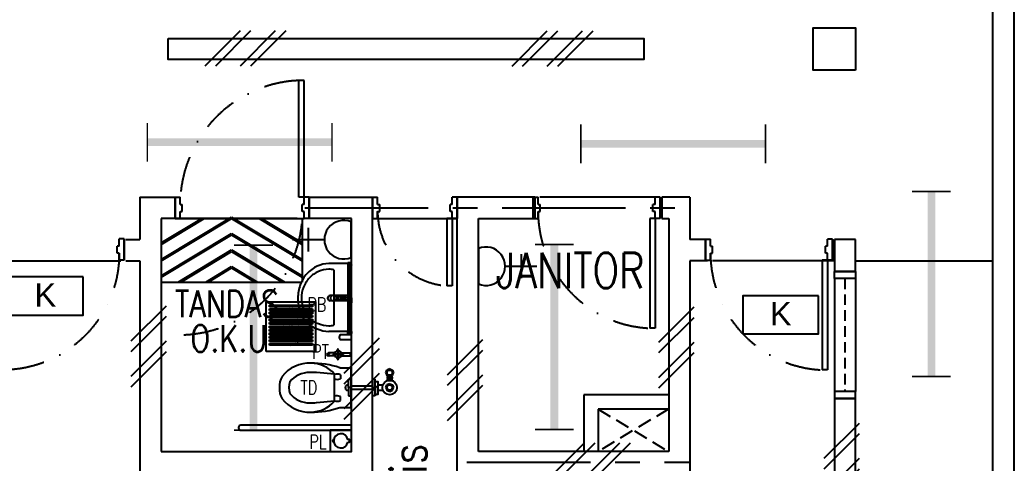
# Model space of a CAD drawing. Header units: inches. Extents: x -106706990 to 300603, y -86718466 to 1728185.
# Drawn here: x 43063 to 50114, y 21622 to 24761 of the extents above; entities that cross this region are included whole.
import ezdxf
from ezdxf.enums import TextEntityAlignment as Align

# ---------------------------------------------------------------- set-up
doc = ezdxf.new("R2010")
doc.units = ezdxf.units.IN
doc.header["$MEASUREMENT"] = 0
for name, pattern in [('CENTER', [2, 1.25, -0.25, 0.25, -0.25]), ('CENTERX2', [4, 2.5, -0.5, 0.5, -0.5]), ('DASHDOT', [1, 0.5, -0.25, 0, -0.25]), ('DASHED2', [0.375, 0.25, -0.125]), ('HIDDEN', [0.375, 0.25, -0.125])]:
    doc.linetypes.add(name, pattern=pattern)
for name, color, linetype in [('A-ARR', 4, 'Continuous'), ('A-COLUMN', 3, 'Continuous'), ('A-DOOR', 9, 'Continuous'), ('A-DROP', 8, 'Continuous'), ('A-HATCH', 8, 'Continuous'), ('A-PLAST', 4, 'Continuous'), ('A-ROOMSYM', 3, 'Continuous'), ('A-SANI', 4, 'Continuous'), ('A-STAIR', 2, 'Continuous'), ('A-STAIRH', 8, 'HIDDEN'), ('A-SYM', 8, 'Continuous'), ('A-WALL', 1, 'Continuous'), ('A-WIN', 9, 'Continuous'), ('A-WLH', 7, 'Continuous'), ('Edges', 7, 'Continuous'), ('ELECT', 6, 'Continuous'), ('Grid', 8, 'CENTER'), ('K LIGHT', 3, 'Continuous'), ('LAMP', 5, 'Continuous')]:
    doc.layers.add(name, color=color, linetype=linetype)
doc.styles.add('arial', font='arial.ttf')
doc.styles.add('ROMANS', font='romans.shx', dxfattribs={"width": 0.75, "height": 200})
doc.styles.add('style1', font='romans.shx', dxfattribs={"height": 750})

# ---------------------------------------------------------------- blocks, each defined once
blk = doc.blocks.new('A$C05DF19D8')
at = {"color": 8}
for p, q in [((26.3, 117.7), (26.3, 163.7)), ((46.3, 117.7), (46.3, 163.7)), ((26.3, 71.9), (26.3, 6)), ((46.3, 71.9), (46.3, 6)), ((21.3, 6), (21.3, 0)), ((21.3, 6), (51.3, 6)), ((51.3, 6), (51.3, 0)), ((21.3, 0), (51.3, 0)), ((26.3, 0), (46.3, 0))]:
    blk.add_line(p, q, dxfattribs=at)
blk.add_circle((36.3, 94.8), 8.27, dxfattribs=at)
for centre, radius, start, end in [((36.3, 163.7), 10, 0, 180), ((36.3, 151.9), 10, 0, 180), ((5, 94.6), 5, 90, 270), ((24.4, 167.5), 70.6, 254.02882, 273.19439), ((24.4, 21.8), 70.6, 86.7321, 105.97118), ((36.3, 94.8), 25, 98.52024, 172.38488), ((36.3, 94.8), 25, 188.28016, 262.57073), ((36.3, 124.8), 5, 0, 180), ((-36.5, 105.4), 70.6, 357.84559, 15.97118), ((-36.5, 81.6), 70.6, 344.02882, 4.57514), ((109.2, 105.4), 70.6, 164.02882, 182.15441), ((109.2, 81.6), 70.6, 175.42486, 195.97118), ((36.3, 94.8), 25, 277.42927, 351.71984), ((36.3, 94.8), 25, 7.61512, 81.47976), ((48.2, 21.8), 70.6, 74.02882, 93.2679), ((48.2, 167.5), 70.6, 266.80561, 285.97118), ((67.6, 94.6), 5, 270, 90), ((36.3, 62.2), 5, 180, 0)]:
    blk.add_arc(centre, radius, start, end, dxfattribs=at)
blk = doc.blocks.new('A$C3F840D8C')
at = {"layer": 'A-ARR', "color": 8}
for p, q in [((427.1, 314.4), (509, 314.4)), ((509, 32.9), (509, 314.4)), ((754.4, 279.4), (762.3, 298.4)), ((781.3, 306.3), (762.3, 298.4)), ((781.3, 306.3), (800.3, 298.4)), ((800.3, 298.4), (808.2, 279.4)), ((389.5, 269.9), (263.4, 280.2)), ((389.5, 77.4), (389.5, 269.9)), ((431.8, 265.2), (431.8, 237)), ((754.4, 279.4), (762.3, 260.4)), ((802.8, 226.9), (759.8, 226.9)), ((759.8, 226.9), (759.8, 220.5)), ((781.3, 252.5), (762.3, 260.4)), ((762.3, 260.4), (781.3, 252.5)), ((769, 246.7), (769, 257.6)), ((769, 226.9), (769, 237.3)), ((774.1, 246.7), (774.1, 237.3)), ((781.3, 252.5), (800.3, 260.4)), ((788.9, 246.7), (788.9, 237.3)), ((793.6, 246.7), (793.6, 257.6)), ((793.6, 226.9), (793.6, 237.3)), ((800.3, 260.4), (808.2, 279.4)), ((802.8, 226.9), (802.8, 220.5)), ((475.2, 192.4), (490.1, 192.4)), ((475.2, 154.9), (490.1, 154.9)), ((509, 185.4), (658.9, 185.4)), ((509, 161.9), (659, 161.9)), ((698.1, 192.4), (732.2, 192.4)), ((698.1, 154.9), (732.2, 154.9)), ((754.4, 173.6), (762.3, 192.7)), ((754.4, 173.6), (762.3, 154.6)), ((781.3, 200.5), (762.3, 192.7)), ((781.3, 146.7), (762.3, 154.6)), ((762.3, 154.6), (781.3, 146.7)), ((781.3, 200.5), (800.3, 192.7)), ((781.3, 146.7), (800.3, 154.6)), ((800.3, 192.7), (808.2, 173.6)), ((800.3, 154.6), (808.2, 173.6)), ((389.5, 77.4), (263.4, 67.1)), ((431.8, 82.1), (431.8, 110.3)), ((427.1, 32.9), (509, 32.9))]:
    blk.add_line(p, q, dxfattribs=at)
for points in [[(490.1, 232.5), (509, 232.5), (509, 173.6), (490.1, 173.6)], [(677.8, 232.5), (658.9, 232.5), (658.9, 173.6), (677.8, 173.6)], [(677.8, 218.2), (698.1, 218.2), (698.1, 126.1), (677.8, 126.1)], [(764.9, 246.7), (798.2, 246.7), (798.2, 237.3), (764.9, 237.3)], [(490.1, 114.8), (509, 114.8), (509, 173.6), (490.1, 173.6)], [(677.8, 114.8), (658.9, 114.8), (658.9, 173.6), (677.8, 173.6)]]:
    blk.add_lwpolyline(points, close=True, dxfattribs=at)
for centre, radius in [((781.3, 279.4), 18.7), ((781.3, 279.4), 18.7), ((781.3, 279.4), 18.7), ((781.3, 173.6), 51.5), ((781.3, 173.6), 18.7), ((781.3, 173.6), 18.7), ((781.3, 173.6), 18.7)]:
    blk.add_circle(centre, radius, dxfattribs=at)
for centre, radius, start, end in [((214.7, 96.9), 250.5, 88.08381, 141.67542), ((229.8, -261), 608.3, 71.07287, 90.63341), ((218.1, 119), 228.4, 41.35049, 88.76139), ((139.6, 182.9), 139.9, 150.25525, 183.78048), ((187.4, 173.6), 121.8, 159.81345, 200.18655), ((214.2, 97.4), 184.1, 90.12882, 140.05228), ((220.9, -345), 626.6, 86.11462, 90.60066), ((407.2, 204.5), 65.4, 67.95117, 105.68917), ((407.2, 297.6), 65.4, 254.31083, 292.04883), ((139.6, 164.4), 139.9, 176.21952, 209.74475), ((491.4, 173.6), 24.8, 130.83315, 229.16685), ((214.7, 250.4), 250.5, 218.32458, 271.91619), ((214.2, 249.8), 184.1, 219.94772, 269.87118), ((218.1, 228.3), 228.4, 271.23861, 318.64951), ((407.2, 49.7), 65.4, 67.95117, 105.68917), ((407.2, 142.7), 65.4, 254.31083, 292.04883), ((220.9, 692.3), 626.6, 269.39934, 273.88538), ((229.8, 608.2), 608.3, 269.36659, 288.92713)]:
    blk.add_arc(centre, radius, start, end, dxfattribs=at)
blk = doc.blocks.new('A$C49831240')
at = {"layer": 'A-WLH', "color": 8}
for p, q in [((250, 575), (0, 325)), ((250, 500), (0, 250)), ((250, 325), (0, 75)), ((250, 250), (0, 0))]:
    blk.add_line(p, q, dxfattribs=at)
blk = doc.blocks.new('A$C52B244CD')
at = {"layer": 'A-WLH', "color": 8}
for p, q in [((0, 0), (250, 250)), ((75, 0), (325, 250)), ((250, 0), (500, 250)), ((325, 0), (575, 250))]:
    blk.add_line(p, q, dxfattribs=at)
blk = doc.blocks.new('A$C674C400B')
at = {"layer": 'A-DOOR', "color": 8}
for p, q in [((35, 150), (35, 927.1)), ((35, 927.1), (73, 927.1)), ((73, 150), (73, 927.1)), ((35, 150), (73, 150))]:
    blk.add_line(p, q, dxfattribs=at)
at = {"layer": 'A-DOOR', "color": 8, "linetype": 'Continuous'}
for p, q in [((0, 0), (0, 150)), ((0, 150), (0, 0)), ((0, 150), (35, 150)), ((0, 150), (0, 0)), ((0, 0), (0, 150)), ((0, 150), (0, 0)), ((0, 150), (0, 150)), ((0, 0), (0, 150)), ((0, 150), (0, 0)), ((0, 150), (0, 150)), ((35, 150), (35, 100)), ((900, 150), (865, 150)), ((865, 150), (865, 100)), ((900, 150), (900, 0)), ((900, 0), (900, 150)), ((900, 150), (900, 0)), ((900, 150), (900, 0)), ((900, 0), (900, 150)), ((900, 150), (900, 0)), ((900, 150), (900, 150)), ((900, 0), (900, 150)), ((900, 150), (900, 0)), ((900, 150), (900, 150)), ((35, 100), (50, 100)), ((50, 100), (50, 50)), ((865, 100), (850, 100)), ((850, 100), (850, 50)), ((35, 50), (50, 50)), ((35, 50), (35, 0)), ((865, 50), (850, 50)), ((865, 50), (865, 0)), ((0, 0), (35, 0)), ((0, 0), (0, 0)), ((0, 0), (0, 0)), ((900, 0), (865, 0)), ((900, 0), (900, 0)), ((900, 0), (900, 0))]:
    blk.add_line(p, q, dxfattribs=at)
at = {"layer": 'A-DOOR', "color": 8, "linetype": 'DASHDOT', "ltscale": 500}
blk.add_arc((35, 98), 830, 0.13806, 87.3759, dxfattribs=at)
blk = doc.blocks.new('A$C34465D6E')
at = {"layer": 'A-SANI', "color": 8}
blk.add_lwpolyline([(0, 0), (150, 0), (150, 150), (0, 150)], close=True, dxfattribs=at)
blk.add_lwpolyline([(25.5, 84.3), (13.7, 84.3), (13.7, 65.7), (25.5, 65.7, 10.787298)], format="xyb", close=True, dxfattribs=at)
blk.add_arc((125.5, 75), 8.84, 264.17751, 95.82249, dxfattribs=at)
blk = doc.blocks.new('YBC136')
at = {"layer": 'LAMP'}
for points, const_width in [([(-135000.8, 195525.6), (-135000.8, 195250.4)], 10.9), ([(-133690.5, 195525.6), (-133690.5, 195250.4)], 10.9), ([(-135000.8, 195388), (-133690.5, 195388)], 54.6)]:
    blk.add_lwpolyline(points, dxfattribs=dict(at, const_width=const_width))
blk = doc.blocks.new('*U265')
at = {"layer": 'LAMP', "rotation": 270}
blk.add_blockref('YBC136', (-195388, -134345.6, -5.5), dxfattribs=at)
blk = doc.blocks.new('*U266')
at = {"layer": 'LAMP', "color": 0, "linetype": 'ByBlock', "lineweight": -2, "transparency": 16777216}
for p in [(0, 5700), (0, 2850), (0, 0)]:
    blk.add_blockref('*U265', p, dxfattribs=at)
blk = doc.blocks.new('EXIT LAMP')
at = {"layer": 'K LIGHT', "color": 3}
blk.add_lwpolyline([(54141.1, 5237.4), (53604.6, 5237.4), (53604.6, 4967.1), (54141.1, 4967.1)], close=True, dxfattribs=at)
at = {"layer": 'K LIGHT', "color": 3, "style": 'arial'}
blk.add_text('K', height=164.8, dxfattribs=at).set_placement((53795.7, 5027.4))
blk = doc.blocks.new('Exhaust Fan 8-Inch fr')
at = {"layer": 'Edges'}
for p, q in [((-5.91, 7.27), (5.91, 7.27)), ((-5.91, -4.54), (-5.91, 7.27)), ((5.91, -4.54), (5.91, 7.27)), ((-5.12, 6.08), (-5.12, 6.47)), ((-5.12, 6.47), (5.12, 6.47)), ((5.12, 6.08), (-5.12, 6.08)), ((-5.12, 5.26), (-5.12, 5.65)), ((-5.12, 5.65), (-0.31, 5.65)), ((-1.81, 5.26), (-5.12, 5.26)), ((-5.12, 4.43), (-5.12, 4.83)), ((-5.12, 4.83), (-2.54, 4.83)), ((-2.54, 4.83), (-3.05, 4.43)), ((-2.54, 4.83), (-1.91, 4.83)), ((-2.45, 4.51), (-1.91, 4.83)), ((-1.91, 4.83), (-0.99, 4.83)), ((-1.43, 5.42), (-1.81, 5.26)), ((-1.43, 5.26), (-1.81, 5.26)), ((-1.12, 5.54), (-1.43, 5.42)), ((-1.43, 5.42), (-1.43, 5.26)), ((-1.03, 5.26), (-1.43, 5.26)), ((-1.03, 5.56), (-1.12, 5.54)), ((-0.31, 5.65), (-1.03, 5.56)), ((-1.03, 5.56), (-1.03, 5.26)), ((1.03, 5.26), (-1.03, 5.26)), ((-0.9, 4.76), (-0.99, 4.83)), ((-0.99, 4.83), (1.03, 4.83)), ((-0.9, 4.76), (-0.72, 4.43)), ((-0.31, 5.65), (0.31, 5.65)), ((1.03, 5.56), (0.31, 5.65)), ((0.31, 5.65), (5.12, 5.65)), ((1.03, 5.56), (1.03, 5.26)), ((1.12, 5.54), (1.03, 5.56)), ((1.43, 5.26), (1.03, 5.26)), ((1.03, 4.83), (1.03, 4.43)), ((1.03, 4.83), (1.43, 4.83)), ((1.43, 5.42), (1.12, 5.54)), ((1.43, 5.42), (1.43, 5.26)), ((1.81, 5.26), (1.43, 5.42)), ((1.81, 5.26), (1.43, 5.26)), ((1.43, 4.83), (1.43, 4.43)), ((1.43, 4.83), (2.54, 4.83)), ((5.12, 5.26), (1.81, 5.26)), ((3.05, 4.43), (2.54, 4.83)), ((2.54, 4.83), (5.12, 4.83)), ((5.12, 6.47), (5.12, 6.08)), ((5.12, 5.65), (5.12, 5.26)), ((5.12, 4.83), (5.12, 4.43)), ((-3.05, 4.43), (-5.12, 4.43)), ((-5.12, 3.61), (-5.12, 4)), ((-5.12, 4), (-3.38, 4)), ((-3.69, 3.61), (-5.12, 3.61)), ((-5.12, 2.79), (-5.12, 3.18)), ((-5.12, 3.18), (-3.89, 3.18)), ((-4.06, 2.79), (-5.12, 2.79)), ((-3.89, 3.18), (-4.06, 2.79)), ((-2.18, 2.79), (-4.06, 2.79)), ((-3.89, 3.18), (-2.4, 3.18)), ((-3.38, 4), (-3.69, 3.61)), ((-2.65, 3.61), (-3.69, 3.61)), ((-3.38, 4), (-2.75, 4)), ((-2.52, 4.43), (-3.05, 4.43)), ((-2.71, 3.71), (-2.75, 4)), ((-2.75, 4), (-2.74, 4)), ((-2.7, 3.72), (-2.74, 4)), ((-2.74, 4), (-0.47, 4)), ((-2.7, 3.72), (-2.71, 3.71)), ((-2.65, 3.61), (-2.71, 3.71)), ((-2.64, 3.61), (-2.7, 3.72)), ((-2.64, 3.61), (-2.65, 3.61)), ((-0.24, 3.61), (-2.64, 3.61)), ((-2.52, 4.43), (-2.46, 4.51)), ((-2.51, 4.43), (-2.52, 4.43)), ((-2.51, 4.43), (-2.45, 4.51)), ((-0.72, 4.43), (-2.51, 4.43)), ((-2.45, 4.51), (-2.46, 4.51)), ((-2.18, 2.79), (-2.4, 3.18)), ((-2.4, 3.18), (-2.39, 3.18)), ((-2.16, 2.79), (-2.39, 3.18)), ((-2.39, 3.18), (0.01, 3.18)), ((-2.16, 2.79), (-2.18, 2.79)), ((0.1, 2.79), (-2.16, 2.79)), ((1.03, 4.43), (-0.72, 4.43)), ((-0.47, 4), (-0.24, 3.61)), ((-0.47, 4), (1.03, 4)), ((1.03, 3.61), (-0.24, 3.61)), ((0.01, 3.18), (0.04, 3.13)), ((0.01, 3.18), (0.64, 3.18)), ((0.04, 3.13), (0.1, 2.79)), ((0.31, 2.79), (0.1, 2.79)), ((0.64, 3.18), (0.31, 2.79)), ((3.54, 2.79), (0.31, 2.79)), ((0.64, 3.18), (3.49, 3.18)), ((1.43, 4.43), (1.03, 4.43)), ((1.03, 4), (1.03, 3.61)), ((1.03, 4), (1.43, 4)), ((1.37, 3.61), (1.03, 3.61)), ((1.37, 3.61), (1.43, 3.64)), ((3.24, 3.61), (1.37, 3.61)), ((3.05, 4.43), (1.43, 4.43)), ((1.43, 4), (1.43, 3.64)), ((1.43, 3.64), (2.05, 4)), ((1.43, 4), (2.05, 4)), ((2.05, 4), (2.92, 4)), ((2.92, 4), (3.08, 3.89)), ((2.92, 4), (3.38, 4)), ((5.12, 4.43), (3.05, 4.43)), ((3.08, 3.89), (3.24, 3.61)), ((3.69, 3.61), (3.24, 3.61)), ((3.69, 3.61), (3.38, 4)), ((3.38, 4), (5.12, 4)), ((3.49, 3.18), (3.5, 3.15)), ((3.49, 3.18), (3.89, 3.18)), ((3.54, 2.79), (3.5, 3.15)), ((3.5, 3.15), (3.51, 3.14)), ((3.54, 2.79), (3.51, 3.14)), ((4.06, 2.79), (3.54, 2.79)), ((3.54, 2.79), (3.54, 2.79)), ((5.12, 3.61), (3.69, 3.61)), ((4.06, 2.79), (3.89, 3.18)), ((3.89, 3.18), (5.12, 3.18)), ((5.12, 2.79), (4.06, 2.79)), ((5.12, 4), (5.12, 3.61)), ((5.12, 3.18), (5.12, 2.79)), ((-5.12, 1.96), (-5.12, 2.36)), ((-5.12, 2.36), (-4.2, 2.36)), ((-4.25, 1.96), (-5.12, 1.96)), ((-5.12, 1.14), (-5.12, 1.53)), ((-5.12, 1.53), (-4.31, 1.53)), ((-4.3, 1.14), (-5.12, 1.14)), ((-5.12, 0.32), (-5.12, 0.71)), ((-5.12, 0.71), (-4.25, 0.71)), ((-4.19, 0.32), (-5.12, 0.32)), ((-4.31, 1.53), (-4.33, 1.36)), ((-4.33, 1.36), (-4.3, 1.14)), ((-4.31, 1.53), (-4.29, 1.53)), ((-4.29, 1.14), (-4.3, 1.14)), ((-4.29, 1.53), (-4.29, 1.14)), ((-4.29, 1.53), (-4.22, 1.53)), ((-2.3, 1.14), (-4.29, 1.14)), ((-4.22, 2.17), (-4.25, 1.96)), ((-4.22, 1.96), (-4.25, 1.96)), ((-4.25, 0.71), (-4.22, 0.55)), ((-4.25, 0.71), (-3.04, 0.71)), ((-4.2, 2.36), (-4.22, 2.17)), ((-4.22, 1.96), (-4.22, 2.17)), ((-1.63, 1.96), (-4.22, 1.96)), ((-4.22, 1.53), (-4.22, 1.52)), ((-4.22, 1.53), (-1.43, 1.53)), ((-4.22, 1.52), (-1.43, 1.52)), ((-4.22, 0.65), (-3.16, 0.65)), ((-4.22, 0.55), (-4.22, 0.65)), ((-4.22, 0.55), (-4.19, 0.32)), ((-4.2, 2.36), (-1.93, 2.36)), ((-3.53, 0.32), (-4.19, 0.32)), ((-3.37, 0.52), (-3.53, 0.32)), ((-0.3, 0.32), (-3.53, 0.32)), ((-3.37, 0.52), (-3.16, 0.65)), ((-3.16, 0.65), (-3.04, 0.71)), ((-3.04, 0.71), (-0.26, 0.71)), ((-2.3, 1.14), (-1.74, 1.46)), ((-0.61, 1.14), (-2.3, 1.14)), ((-1.77, 2.08), (-1.93, 2.36)), ((-1.93, 2.36), (-1.91, 2.36)), ((-1.76, 2.09), (-1.91, 2.36)), ((-1.91, 2.36), (0.07, 2.36)), ((-1.76, 2.09), (-1.77, 2.08)), ((-1.77, 2.08), (-1.63, 1.96)), ((-1.76, 2.09), (-1.61, 1.96)), ((-1.74, 1.46), (-1.43, 1.52)), ((-1.61, 1.96), (-1.63, 1.96)), ((-0.35, 1.96), (-1.61, 1.96)), ((-1.43, 1.53), (-1.43, 1.52)), ((-1.43, 1.52), (-1.32, 1.53)), ((-1.43, 1.53), (-1.32, 1.53)), ((-1.43, 1.52), (-1.43, 1.52)), ((-1.32, 1.53), (-1.14, 1.53)), ((-1.14, 1.53), (-1.1, 1.52)), ((-1.14, 1.53), (-1.1, 1.53)), ((-1.1, 1.53), (-1.1, 1.52)), ((-1.1, 1.53), (-0.65, 1.53)), ((-1.1, 1.52), (-0.72, 1.42)), ((-0.72, 1.42), (-0.66, 1.37)), ((-0.67, 1.43), (-0.65, 1.53)), ((-0.66, 1.37), (-0.67, 1.43)), ((-0.65, 1.26), (-0.66, 1.37)), ((-0.65, 1.53), (0.61, 1.53)), ((-0.61, 1.14), (-0.65, 1.26)), ((0.57, 1.14), (-0.61, 1.14)), ((-0.35, 1.96), (-0.33, 1.98)), ((0.31, 1.96), (-0.35, 1.96)), ((-0.33, 1.98), (-0.17, 2.04)), ((-0.3, 0.32), (-0.23, 0.57)), ((-0.29, 0.32), (-0.3, 0.32)), ((-0.29, 0.32), (-0.27, 0.37)), ((-0.13, 0.32), (-0.29, 0.32)), ((-0.27, 0.37), (-0.22, 0.56)), ((-0.27, 0.37), (-0.12, 0.35)), ((-0.22, 0.56), (-0.26, 0.71)), ((-0.23, 0.57), (-0.26, 0.71)), ((-0.26, 0.71), (-0.26, 0.71)), ((-0.26, 0.71), (-0.01, 0.71)), ((-0.23, 0.57), (-0.22, 0.56)), ((-0.17, 2.04), (-0.05, 2.05)), ((-0.13, 0.32), (-0.12, 0.35)), ((-0.12, 0.32), (-0.13, 0.32)), ((-0.12, 0.32), (-0.01, 0.7)), ((-0.12, 0.35), (-0.02, 0.69)), ((1.97, 0.32), (-0.12, 0.32)), ((0, 2.1), (-0.05, 2.05)), ((-0.05, 2.05), (0, 2.06)), ((-0.02, 0.69), (-0.01, 0.71)), ((-0.01, 0.7), (-0.02, 0.69)), ((-0.01, 0.7), (0, 0.71)), ((-0.01, 0.71), (0, 0.71)), ((0.07, 2.36), (0, 2.1)), ((0, 2.06), (0.17, 2.03)), ((0, 0.71), (1.75, 0.71)), ((0.07, 2.36), (0.19, 2.36)), ((0.17, 2.03), (0.25, 1.99)), ((0.19, 2.36), (0.18, 2.29)), ((0.18, 2.29), (0.25, 1.99)), ((0.19, 2.36), (3.33, 2.36)), ((0.25, 1.99), (0.31, 1.96)), ((2.67, 1.96), (0.31, 1.96)), ((0.6, 1.22), (0.57, 1.14)), ((0.62, 1.14), (0.57, 1.14)), ((0.63, 1.39), (0.6, 1.22)), ((0.61, 1.53), (0.62, 1.49)), ((0.61, 1.53), (1.92, 1.53)), ((0.67, 1.44), (0.62, 1.49)), ((0.62, 1.49), (0.62, 1.48)), ((0.68, 1.43), (0.62, 1.48)), ((0.62, 1.48), (0.63, 1.39)), ((0.84, 1.19), (0.62, 1.14)), ((1.03, 1.14), (0.62, 1.14)), ((1.16, 1.31), (0.67, 1.44)), ((0.67, 1.44), (0.68, 1.43)), ((1.02, 1.34), (0.68, 1.43)), ((0.99, 1.15), (0.84, 1.19)), ((0.99, 1.15), (1.02, 1.34)), ((1.03, 1.14), (0.99, 1.15)), ((1.17, 1.3), (1.02, 1.34)), ((1.2, 1.14), (1.03, 1.14)), ((1.69, 1.4), (1.16, 1.31)), ((1.16, 1.31), (1.17, 1.3)), ((1.22, 1.31), (1.17, 1.3)), ((1.22, 1.31), (1.2, 1.14)), ((1.43, 1.14), (1.2, 1.14)), ((1.43, 1.34), (1.22, 1.31)), ((1.7, 1.39), (1.43, 1.34)), ((1.43, 1.34), (1.43, 1.14)), ((4.29, 1.14), (1.43, 1.14)), ((1.92, 1.53), (1.69, 1.4)), ((1.69, 1.4), (1.7, 1.39)), ((1.92, 1.52), (1.7, 1.39)), ((1.75, 0.71), (1.78, 0.65)), ((1.75, 0.71), (4.25, 0.71)), ((1.78, 0.65), (4.2, 0.65)), ((1.78, 0.65), (1.97, 0.32)), ((1.95, 1.53), (1.92, 1.52)), ((1.92, 1.53), (1.95, 1.53)), ((1.92, 1.52), (4.2, 1.52)), ((1.95, 1.53), (4.2, 1.53)), ((4.19, 0.32), (1.97, 0.32)), ((3.32, 2.34), (2.67, 1.96)), ((2.69, 1.96), (2.67, 1.96)), ((3.33, 2.33), (2.69, 1.96)), ((4.2, 1.96), (2.69, 1.96)), ((3.32, 2.34), (3.33, 2.36)), ((3.32, 2.34), (3.33, 2.33)), ((3.33, 2.33), (3.35, 2.36)), ((3.33, 2.36), (3.35, 2.36)), ((3.35, 2.36), (4.2, 2.36)), ((4.19, 0.32), (4.2, 0.38)), ((5.12, 0.32), (4.19, 0.32)), ((4.2, 2.34), (4.2, 2.36)), ((4.2, 2.36), (5.12, 2.36)), ((4.2, 2.34), (4.2, 2.33)), ((4.25, 1.96), (4.2, 2.33)), ((4.2, 2.33), (4.2, 1.96)), ((4.25, 1.96), (4.2, 1.96)), ((4.2, 1.52), (4.2, 1.53)), ((4.2, 1.53), (4.29, 1.53)), ((4.2, 0.38), (4.25, 0.71)), ((4.2, 0.65), (4.2, 0.38)), ((5.12, 1.96), (4.25, 1.96)), ((4.25, 0.71), (5.12, 0.71)), ((4.29, 1.53), (4.29, 1.14)), ((4.29, 1.53), (4.31, 1.53)), ((4.3, 1.14), (4.29, 1.14)), ((4.3, 1.14), (4.33, 1.36)), ((5.12, 1.14), (4.3, 1.14)), ((4.33, 1.36), (4.31, 1.53)), ((4.31, 1.53), (5.12, 1.53)), ((5.12, 2.36), (5.12, 1.96)), ((5.12, 1.53), (5.12, 1.14)), ((5.12, 0.71), (5.12, 0.32)), ((-5.12, -0.51), (-5.12, -0.11)), ((-5.12, -0.11), (-4.04, -0.11)), ((-3.87, -0.51), (-5.12, -0.51)), ((-5.12, -1.33), (-5.12, -0.94)), ((-5.12, -0.94), (-3.65, -0.94)), ((-3.35, -1.33), (-5.12, -1.33)), ((-5.12, -2.15), (-5.12, -1.76)), ((-5.12, -1.76), (-2.99, -1.76)), ((-2.47, -2.15), (-5.12, -2.15)), ((-4.04, -0.11), (-4.02, -0.14)), ((-4.04, -0.11), (-3.57, -0.11)), ((-4.02, -0.14), (-3.57, -0.14)), ((-4.02, -0.14), (-3.87, -0.51)), ((-3.43, -0.51), (-3.87, -0.51)), ((-3.65, -0.94), (-3.57, -1.04)), ((-3.65, -0.94), (-3.18, -0.94)), ((-3.57, -0.11), (-3.57, -0.14)), ((-3.57, -0.11), (-0.52, -0.11)), ((-3.57, -0.14), (-3.56, -0.29)), ((-3.57, -1.04), (-3.12, -1.04)), ((-3.57, -1.04), (-3.35, -1.33)), ((-3.56, -0.29), (-3.43, -0.51)), ((-1, -0.51), (-3.43, -0.51)), ((-2.71, -1.33), (-3.35, -1.33)), ((-3.13, -1.03), (-3.18, -0.94)), ((-3.18, -0.94), (-1.75, -0.94)), ((-2.71, -1.33), (-3.13, -1.03)), ((-3.13, -1.03), (-3.12, -1.04)), ((-2.71, -1.33), (-3.12, -1.04)), ((-3.12, -1.04), (-3.12, -1.04)), ((-2.99, -1.76), (-2.47, -2.15)), ((-2.99, -1.76), (-1.43, -1.76)), ((-2.34, -1.28), (-2.71, -1.33)), ((-2.71, -1.33), (-2.71, -1.33)), ((-2.65, -1.33), (-2.71, -1.33)), ((-2.71, -1.33), (-2.71, -1.33)), ((-2.33, -1.29), (-2.65, -1.33)), ((-1.43, -1.33), (-2.65, -1.33)), ((-1.43, -2.15), (-2.47, -2.15)), ((-1.75, -0.94), (-2.34, -1.28)), ((-2.34, -1.28), (-2.33, -1.29)), ((-1.91, -1.04), (-2.33, -1.29)), ((-1.72, -0.94), (-1.91, -1.04)), ((-1.91, -1.04), (-1.43, -1.04)), ((-1.75, -0.94), (-1.72, -0.94)), ((-1.72, -0.94), (-1.43, -0.94)), ((-1.43, -0.94), (-1.43, -1.04)), ((-1.43, -0.94), (-1.03, -0.94)), ((-1.43, -1.04), (-1.43, -1.33)), ((-1.03, -1.33), (-1.43, -1.33)), ((-1.43, -1.76), (-1.43, -2.15)), ((-1.43, -1.76), (-1.03, -1.76)), ((-1.03, -2.15), (-1.43, -2.15)), ((-1.03, -1.33), (-1.03, -0.94)), ((-1.03, -0.94), (0.29, -0.94)), ((0.51, -1.33), (-1.03, -1.33)), ((-1.03, -2.15), (-1.03, -1.76)), ((-1.03, -1.76), (0.76, -1.76)), ((1.03, -2.15), (-1.03, -2.15)), ((-0.7, -0.33), (-1, -0.51)), ((-0.97, -0.51), (-1, -0.51)), ((-0.7, -0.35), (-0.97, -0.51)), ((0.04, -0.51), (-0.97, -0.51)), ((-0.7, -0.35), (-0.5, -0.11)), ((-0.7, -0.33), (-0.52, -0.11)), ((-0.7, -0.33), (-0.7, -0.35)), ((-0.52, -0.11), (-0.5, -0.11)), ((-0.5, -0.11), (-0.1, -0.11)), ((-0.07, -0.33), (-0.1, -0.11)), ((-0.1, -0.11), (-0.09, -0.11)), ((-0.05, -0.32), (-0.09, -0.11)), ((-0.09, -0.11), (2.22, -0.11)), ((-0.05, -0.32), (-0.07, -0.33)), ((0.04, -0.51), (-0.07, -0.33)), ((0.05, -0.51), (-0.05, -0.32)), ((0.05, -0.51), (0.04, -0.51)), ((2.45, -0.51), (0.05, -0.51)), ((0.51, -1.33), (0.29, -0.94)), ((0.29, -0.94), (0.3, -0.94)), ((0.53, -1.33), (0.3, -0.94)), ((0.3, -0.94), (2.69, -0.94)), ((0.53, -1.33), (0.51, -1.33)), ((2.7, -1.33), (0.53, -1.33)), ((0.88, -1.96), (0.76, -1.76)), ((0.76, -1.76), (0.78, -1.76)), ((0.89, -1.95), (0.78, -1.76)), ((0.78, -1.76), (2.35, -1.76)), ((0.89, -1.95), (0.88, -1.96)), ((0.88, -1.96), (1.03, -2.08)), ((0.89, -1.95), (1.15, -2.15)), ((1.03, -2.08), (1.03, -2.15)), ((1.03, -2.08), (1.13, -2.15)), ((1.13, -2.15), (1.03, -2.15)), ((1.15, -2.15), (1.13, -2.15)), ((1.49, -2.15), (1.15, -2.15)), ((1.49, -2.15), (1.7, -2.14)), ((1.56, -2.15), (1.49, -2.15)), ((1.56, -2.15), (1.69, -2.14)), ((2.47, -2.15), (1.56, -2.15)), ((1.7, -2.14), (1.69, -2.14)), ((2.35, -1.76), (1.7, -2.14)), ((2.22, -0.11), (2.24, -0.14)), ((2.22, -0.11), (4.04, -0.11)), ((2.24, -0.14), (4.02, -0.14)), ((2.24, -0.14), (2.45, -0.51)), ((2.35, -1.76), (2.99, -1.76)), ((3.87, -0.51), (2.45, -0.51)), ((2.47, -2.15), (2.99, -1.76)), ((5.12, -2.15), (2.47, -2.15)), ((2.69, -0.94), (2.7, -1.04)), ((2.69, -0.94), (3.65, -0.94)), ((2.7, -1.04), (3.57, -1.04)), ((2.7, -1.04), (2.73, -1.29)), ((2.73, -1.29), (2.7, -1.33)), ((3.35, -1.33), (2.7, -1.33)), ((2.99, -1.76), (5.12, -1.76)), ((3.35, -1.33), (3.57, -1.04)), ((5.12, -1.33), (3.35, -1.33)), ((3.57, -1.04), (3.65, -0.94)), ((3.65, -0.94), (5.12, -0.94)), ((3.87, -0.51), (4.02, -0.14)), ((5.12, -0.51), (3.87, -0.51)), ((4.02, -0.14), (4.04, -0.11)), ((4.04, -0.11), (5.12, -0.11)), ((5.12, -0.11), (5.12, -0.51)), ((5.12, -0.94), (5.12, -1.33)), ((5.12, -1.76), (5.12, -2.15)), ((5.21, -4.54), (-5.91, -4.54)), ((-5.12, -2.98), (-5.12, -2.58)), ((-5.12, -2.58), (-1.7, -2.58)), ((5.12, -2.98), (-5.12, -2.98)), ((-1.7, -2.58), (-1.43, -2.69)), ((-1.7, -2.58), (-1.43, -2.58)), ((-1.43, -2.58), (-1.43, -2.69)), ((-1.43, -2.58), (-1.03, -2.58)), ((-1.43, -2.69), (-1.12, -2.82)), ((-1.12, -2.82), (-1.03, -2.83)), ((-1.03, -2.83), (-1.03, -2.58)), ((-1.03, -2.58), (1.03, -2.58)), ((-1.03, -2.83), (0, -2.97)), ((0, -2.97), (1.03, -2.83)), ((1.03, -2.58), (1.03, -2.83)), ((1.03, -2.58), (1.43, -2.58)), ((1.03, -2.83), (1.12, -2.82)), ((1.12, -2.82), (1.43, -2.69)), ((1.43, -2.58), (1.43, -2.69)), ((1.43, -2.69), (1.7, -2.58)), ((1.43, -2.58), (1.7, -2.58)), ((1.7, -2.58), (5.12, -2.58)), ((5.12, -2.58), (5.12, -2.98)), ((5.21, -4.54), (5.72, -4.54)), ((5.72, -4.54), (5.91, -4.54))]:
    blk.add_line(p, q, dxfattribs=at)
blk = doc.blocks.new('SOCKET')
at = {"layer": 'ELECT', "color": 6}
for p, q in [((15248.7, 25891.4), (15248.7, 26116.4)), ((15164.3, 26003.9), (15333.1, 26003.9)), ((15112.3, 25701.6), (15385.1, 25701.6))]:
    blk.add_line(p, q, dxfattribs=at)
blk.add_arc((15248.7, 25755), 136.4, 336.97635, 203.02365, dxfattribs=at)

msp = doc.modelspace()

# ---------------------------------------------------------------- linework, layer by layer
at = {"color": 8, "ltscale": 5}
for p, q in [((45029.3, 23354.4), (44099.3, 23354.4)), ((45064.3, 23354.4), (45064.3, 22904.4)), ((44064.3, 22904.4), (45064.3, 22904.4))]:
    msp.add_line(p, q, dxfattribs=at)
at = {"layer": 'A-COLUMN', "color": 8}
msp.add_lwpolyline([(48988.8, 24404.4), (48688.8, 24404.4), (48688.8, 24704.4), (48988.8, 24704.4)], close=True, dxfattribs=at)
at = {"layer": 'A-DOOR', "color": 8}
for p, q in [((45041.3, 23504.4), (45041.3, 24331.6)), ((45079.3, 24331.6), (45041.3, 24331.6)), ((45079.3, 23504.4), (45079.3, 24331.6)), ((45079.3, 23504.4), (45041.3, 23504.4)), ((46091.3, 23354.4), (46091.3, 22877.8)), ((46129.3, 23354.4), (46091.3, 23354.4)), ((46129.3, 23354.4), (46129.3, 22877.8)), ((46129.3, 22877.8), (46091.3, 22877.8))]:
    msp.add_line(p, q, dxfattribs=at)
at = {"layer": 'A-DOOR', "color": 8, "linetype": 'Continuous'}
for p, q in [((44164.3, 23504.4), (44164.3, 23354.4)), ((44164.3, 23354.4), (44164.3, 23504.4)), ((44164.3, 23504.4), (44199.3, 23504.4)), ((44164.3, 23354.4), (44164.3, 23504.4)), ((44164.3, 23504.4), (44164.3, 23354.4)), ((44164.3, 23354.4), (44164.3, 23504.4)), ((44164.3, 23504.4), (44164.3, 23354.4)), ((44199.3, 23454.4), (44199.3, 23504.4)), ((45079.3, 23454.4), (45079.3, 23504.4)), ((45114.3, 23504.4), (45079.3, 23504.4)), ((45114.3, 23354.4), (45114.3, 23504.4)), ((45114.3, 23504.4), (45114.3, 23354.4)), ((45114.3, 23354.4), (45114.3, 23504.4)), ((45114.3, 23354.4), (45114.3, 23504.4)), ((45114.3, 23504.4), (45114.3, 23354.4)), ((45564.3, 23354.4), (45564.3, 23504.4)), ((45564.3, 23504.4), (45564.3, 23354.4)), ((45564.3, 23354.4), (45564.3, 23504.4)), ((45564.3, 23504.4), (45599.3, 23504.4)), ((45564.3, 23354.4), (45564.3, 23504.4)), ((45564.3, 23504.4), (45564.3, 23354.4)), ((45564.3, 23354.4), (45564.3, 23504.4)), ((45564.3, 23504.4), (45564.3, 23354.4)), ((45564.3, 23354.4), (45564.3, 23504.4)), ((45599.3, 23454.4), (45599.3, 23504.4)), ((46129.3, 23454.4), (46129.3, 23504.4)), ((46164.3, 23504.4), (46129.3, 23504.4)), ((46164.3, 23504.4), (46164.3, 23354.4)), ((46164.3, 23354.4), (46164.3, 23504.4)), ((46164.3, 23354.4), (46164.3, 23504.4)), ((46164.3, 23504.4), (46164.3, 23354.4)), ((46164.3, 23354.4), (46164.3, 23504.4)), ((46164.3, 23504.4), (46164.3, 23354.4)), ((46164.3, 23354.4), (46164.3, 23504.4)), ((44199.3, 23454.4), (44214.3, 23454.4)), ((44214.3, 23404.4), (44214.3, 23454.4)), ((45079.3, 23454.4), (45064.3, 23454.4)), ((45064.3, 23404.4), (45064.3, 23454.4)), ((45599.3, 23454.4), (45614.3, 23454.4)), ((45614.3, 23404.4), (45614.3, 23454.4)), ((46129.3, 23454.4), (46114.3, 23454.4)), ((46114.3, 23404.4), (46114.3, 23454.4)), ((44164.3, 23354.4), (44199.3, 23354.4)), ((44199.3, 23404.4), (44214.3, 23404.4)), ((44199.3, 23354.4), (44199.3, 23404.4)), ((45079.3, 23404.4), (45064.3, 23404.4)), ((45079.3, 23354.4), (45079.3, 23404.4)), ((45114.3, 23354.4), (45079.3, 23354.4)), ((45564.3, 23354.4), (45599.3, 23354.4)), ((45599.3, 23404.4), (45614.3, 23404.4)), ((45599.3, 23354.4), (45599.3, 23404.4)), ((46129.3, 23404.4), (46114.3, 23404.4)), ((46129.3, 23354.4), (46129.3, 23404.4)), ((46164.3, 23354.4), (46129.3, 23354.4))]:
    msp.add_line(p, q, dxfattribs=at)
at = {"layer": 'A-DOOR', "color": 8, "linetype": 'DASHDOT', "ltscale": 500}
for centre, radius, start, end in [((45079.3, 23452.4), 880, 92.47491, 179.86194), ((44187.9, 23409.8), 880, 272.4749, 359.86194), ((46129.3, 23406.4), 530, 180.13806, 265.88847)]:
    msp.add_arc(centre, radius, start, end, dxfattribs=at)
at = {"layer": 'A-DROP', "color": 8}
for p, q in [((47579.3, 23504.4), (46749.3, 23504.4)), ((44199.3, 23354.4), (45079.3, 23354.4)), ((45564.3, 23354.4), (46164.3, 23354.4)), ((42913.8, 23054.4), (43778.8, 23054.4)), ((48838.8, 23054.4), (47973.8, 23054.4)), ((48988.8, 23054.4), (49963.8, 23054.4))]:
    msp.add_line(p, q, dxfattribs=at)
at = {"layer": 'A-HATCH', "color": 8}
for p, q in [((47663.3, 22104.4), (47063.3, 22104.4)), ((47063.3, 22104.4), (47063.3, 21704.4)), ((47663.3, 22004.4), (47163.3, 22004.4)), ((47163.3, 22004.4), (47163.3, 21704.4))]:
    msp.add_line(p, q, dxfattribs=at)
at = {"layer": 'A-PLAST', "color": 8}
for p, q in [((44064.3, 23064.4), (44564.3, 23364.4)), ((44064.3, 23054.4), (44564.3, 23354.4)), ((44064.3, 23171.1), (44369.9, 23354.4)), ((44064.3, 23181.1), (44353.2, 23354.4)), ((44564.3, 23364.4), (45064.3, 23064.4)), ((44564.3, 23354.4), (45064.3, 23054.4)), ((44758.6, 23354.4), (45064.3, 23171.1)), ((44775.3, 23354.4), (45064.3, 23181.1)), ((44064.3, 22947.8), (44564.3, 23247.8)), ((44064.3, 22937.8), (44564.3, 23237.8)), ((44564.3, 23247.8), (45064.3, 22947.8)), ((44564.3, 23237.8), (45064.3, 22937.8)), ((44186.3, 22904.4), (44564.3, 23131.2)), ((44564.3, 23131.2), (44942.2, 22904.4)), ((44203, 22904.4), (44564.3, 23121.2)), ((44564.3, 23121.2), (44925.6, 22904.4)), ((44380.7, 22904.4), (44564.3, 23014.6)), ((44397.4, 22904.4), (44564.3, 23004.6)), ((44564.3, 23014.6), (44747.9, 22904.4)), ((44564.3, 23004.6), (44731.2, 22904.4))]:
    msp.add_line(p, q, dxfattribs=at)
at = {"layer": 'A-SANI', "color": 8}
for p, q in [((45404.3, 23034.7), (45254.7, 23034.7)), ((45288.3, 22991.7), (45288.3, 22597.8)), ((45388.3, 23034.7), (45388.3, 22554.7)), ((45394.3, 23024.7), (45394.3, 22554.7)), ((45394.3, 23024.7), (45394.3, 22554.7)), ((45404.3, 23034.7), (45404.3, 22554.7)), ((45404.3, 23024.7), (45404.3, 22554.7)), ((45404.3, 22554.7), (45254.7, 22554.7))]:
    msp.add_line(p, q, dxfattribs=at)
at = {"layer": 'A-SANI', "color": 8, "linetype": 'CENTERX2', "ltscale": 5}
for p, q in [((45389.3, 23039.7), (45404.3, 23024.7)), ((45404.3, 23039.7), (45389.3, 23024.7)), ((45389.3, 23039.7), (45404.3, 23024.7)), ((45404.3, 23039.7), (45389.3, 23024.7)), ((45399.3, 23039.7), (45414.3, 23024.7)), ((45414.3, 23039.7), (45399.3, 23024.7)), ((45389.3, 22539.7), (45404.3, 22554.7)), ((45404.3, 22539.7), (45389.3, 22554.7)), ((45399.3, 22539.7), (45414.3, 22554.7)), ((45414.3, 22539.7), (45399.3, 22554.7))]:
    msp.add_line(p, q, dxfattribs=at)
at = {"layer": 'A-SANI', "color": 8, "ltscale": 5}
for p, q in [((45390.3, 23024.7), (45390.3, 22554.7)), ((45400.3, 23024.7), (45400.3, 22554.7)), ((45400.3, 23024.7), (45400.3, 22554.7)), ((45410.3, 23024.7), (45410.3, 22554.7)), ((45394.3, 22807.7), (45262.5, 22807.7)), ((45414.3, 22807.7), (45282.5, 22807.7)), ((45338.4, 22798.7), (45298.2, 22798.7)), ((45338.4, 22780.7), (45298.2, 22780.7)), ((45358.4, 22798.7), (45318.2, 22798.7)), ((45358.4, 22780.7), (45318.2, 22780.7)), ((45394.3, 22792.7), (45394.3, 22756.7)), ((45404.3, 22807.7), (45404.3, 22771.7)), ((45404.3, 22792.7), (45404.3, 22756.7)), ((45414.3, 22792.7), (45414.3, 22756.7)), ((45394.3, 22771.7), (45262.5, 22771.7)), ((45414.3, 22771.7), (45282.5, 22771.7))]:
    msp.add_line(p, q, dxfattribs=at)
at = {"layer": 'A-SANI', "color": 8}
for points in [[(45254.7, 23034.7, 0.108297), (45171.5, 23016.5, 0.102027), (45098.8, 22963, 0.094254), (45051.4, 22884.6, 0.089408), (45034.3, 22789.7, 0.089408), (45051.4, 22694.8, 0.094254), (45098.8, 22616.5, 0.108708), (45171.5, 22573, 0.108297), (45254.7, 22554.7, 0.108297)], [(45288.3, 22991.7, 0.045511), (45254.7, 22994.7, 0.103036), (45180.5, 22979.3, 0.100259), (45116.8, 22934.7, 0.096567), (45074.7, 22868.7, 0.094109), (45059.7, 22789.7, 0.094109), (45074.7, 22710.8, 0.096567), (45116.8, 22644.8, 0.107543), (45180.5, 22610.2, 0.103036), (45254.7, 22594.7, 0.045511), (45288.3, 22597.8, 0.045511)], [(45414.3, 22531.1), (45342.2, 22531.1, 0.414214), (45327.2, 22516.1), (45327.2, 22511.1, 0.414214), (45342.2, 22496.1), (45414.3, 22496.1)]]:
    msp.add_lwpolyline(points, format="xyb", dxfattribs=at)
for points in [[(45389.3, 23039.7), (45389.3, 23024.7), (45404.3, 23024.7), (45404.3, 23039.7)], [(45389.3, 23039.7), (45389.3, 23024.7), (45404.3, 23024.7), (45404.3, 23039.7)], [(45399.3, 23039.7), (45399.3, 23024.7), (45414.3, 23024.7), (45414.3, 23039.7)], [(45389.3, 22539.7), (45389.3, 22554.7), (45404.3, 22554.7), (45404.3, 22539.7)], [(45399.3, 22539.7), (45399.3, 22554.7), (45414.3, 22554.7), (45414.3, 22539.7)]]:
    msp.add_lwpolyline(points, close=True, dxfattribs=at)
msp.add_lwpolyline([(45414.3, 21854.9), (45414.3, 21889.9), (44629.3, 21889.9, 0.414214), (44614.3, 21874.9), (44614.3, 21869.9, 0.414214), (44629.3, 21854.9)], format="xyb", close=True, dxfattribs=at)
at = {"layer": 'A-SANI', "color": 8, "ltscale": 5}
for centre in [(45338.4, 22789.7), (45358.4, 22789.7)]:
    msp.add_circle(centre, 18, dxfattribs=at)
for centre, radius, start, end in [((45262.5, 22789.7), 18, 90, 270), ((45282.5, 22789.7), 18, 90, 270), ((45298.2, 22789.7), 9, 90, 270), ((45318.2, 22789.7), 9, 90, 270), ((45338.4, 22789.7), 9, 270, 90), ((45358.4, 22789.7), 9, 270, 90)]:
    msp.add_arc(centre, radius, start, end, dxfattribs=at)
at = {"layer": 'A-STAIR', "color": 8}
for p, q in [((50113.8, 18104.4), (50113.8, 39854.4)), ((49963.8, 18104.4), (49963.8, 27404.4))]:
    msp.add_line(p, q, dxfattribs=at)
at = {"layer": 'A-STAIRH', "color": 8, "linetype": 'DASHED2', "ltscale": 400}
for p, q in [((47163.3, 22004.4), (47663.3, 21704.4)), ((47663.3, 22004.4), (47163.3, 21704.4))]:
    msp.add_line(p, q, dxfattribs=at)
at = {"layer": 'A-WALL', "color": 8}
for p, q in [((43914.3, 23504.4), (44164.3, 23504.4)), ((43914.3, 23504.4), (43914.3, 23204.4)), ((44164.3, 23354.4), (44164.3, 23504.4)), ((45114.3, 23504.4), (45564.3, 23504.4)), ((45114.3, 23504.4), (45114.3, 23354.4)), ((45114.3, 23354.4), (45114.3, 23504.4)), ((45564.3, 18254.4), (45564.3, 23504.4)), ((46714.3, 23504.4), (46164.3, 23504.4)), ((46164.3, 18254.4), (46164.3, 23504.4)), ((46714.3, 23504.4), (46714.3, 23354.4)), ((47614.3, 23504.4), (47614.3, 23354.4)), ((47814.3, 23504.4), (47614.3, 23504.4)), ((47814.3, 23504.4), (47814.3, 23204.4)), ((44064.3, 23354.4), (44064.3, 21704.4)), ((44164.3, 23354.4), (44064.3, 23354.4)), ((45414.3, 23354.4), (45114.3, 23354.4)), ((45414.3, 21704.4), (45414.3, 23354.4)), ((46314.3, 23354.4), (46714.3, 23354.4)), ((46314.3, 21704.4), (46314.3, 23354.4)), ((47614.3, 23354.4), (47664.3, 23354.4)), ((47664.3, 23354.4), (47664.3, 21704.4)), ((43813.8, 23204.4), (43914.3, 23204.4)), ((47938.8, 23204.4), (47814.3, 23204.4)), ((48988.8, 23204.4), (48838.8, 23204.4)), ((48838.8, 23204.4), (48838.8, 22979.4)), ((48988.8, 22979.4), (48988.8, 23204.4)), ((43813.8, 23054.4), (43914.3, 23054.4)), ((43914.3, 23054.4), (43914.3, 21554.4)), ((47814.3, 23054.4), (47814.3, 21554.4)), ((47938.8, 23054.4), (47814.3, 23054.4)), ((48988.8, 22979.4), (48838.8, 22979.4)), ((48838.8, 22079.4), (48838.8, 19304.4)), ((48988.8, 19304.4), (48988.8, 22079.4))]:
    msp.add_line(p, q, dxfattribs=at)
at = {"layer": 'A-WALL', "color": 8, "linetype": 'Continuous', "ltscale": 900}
for p, q in [((48838.8, 22979.4), (48988.8, 22979.4)), ((48988.8, 22979.4), (48838.8, 22979.4)), ((48988.8, 22079.4), (48838.8, 22079.4)), ((48838.8, 22079.4), (48988.8, 22079.4)), ((48988.8, 22079.4), (48838.8, 22079.4)), ((44064.3, 21704.4), (45414.3, 21704.4)), ((47664.3, 21704.4), (46314.3, 21704.4))]:
    msp.add_line(p, q, dxfattribs=at)
at = {"layer": 'A-WALL', "color": 8}
msp.add_lwpolyline([(44113.8, 24629.4), (47488.8, 24629.4), (47488.8, 24479.4), (44113.8, 24479.4)], close=True, dxfattribs=at)
at = {"layer": 'A-WIN', "color": 8}
for p, q in [((48838.8, 22929.4), (48838.8, 22129.4)), ((48988.8, 22929.4), (48988.8, 22129.4))]:
    msp.add_line(p, q, dxfattribs=at)
at = {"layer": 'A-WIN', "color": 8, "linetype": 'HIDDEN', "ltscale": 300}
msp.add_line((48913.8, 22929.4), (48913.8, 22129.4), dxfattribs=at)
at = {"layer": 'A-WIN', "color": 8, "linetype": 'Continuous'}
for points in [[(48838.8, 22929.4), (48838.8, 22979.4), (48988.8, 22979.4), (48988.8, 22929.4)], [(48838.8, 22129.4), (48838.8, 22079.4), (48988.8, 22079.4), (48988.8, 22129.4)]]:
    msp.add_lwpolyline(points, close=True, dxfattribs=at)
at = {"layer": 'Grid', "color": 8, "ltscale": 700}
for p, q in [((45083, 23429.4), (47814.3, 23429.4)), ((46233.6, 21629.4), (47814.3, 21629.4))]:
    msp.add_line(p, q, dxfattribs=at)

# ---------------------------------------------------------------- block references
at = {"xscale": 29.86208825348837, "yscale": 29.86208825348837, "zscale": 29.86208825348837}
msp.add_blockref('Exhaust Fan 8-Inch fr', (44985.1, 22546.6), dxfattribs=at)
at = {"layer": 'A-ARR', "color": 8}
for name, p, rotation in [('A$C05DF19D8', (45414.4, 22355.5), 90), ('A$C34465D6E', (45414.2, 21854.3), 180)]:
    msp.add_blockref(name, p, dxfattribs=dict(at, rotation=rotation))
msp.add_blockref('A$C3F840D8C', (44904, 21982.7), dxfattribs=at)
at = {"layer": 'A-DOOR', "color": 8, "rotation": 180}
for p in [(47602.5, 23504.4), (48825.2, 23208.7)]:
    msp.add_blockref('A$C674C400B', p, dxfattribs=at)
at = {"layer": 'A-DOOR', "color": 8, "xscale": -1, "rotation": 180}
msp.add_blockref('A$C674C400B', (42902.4, 23209.1), dxfattribs=at)
at = {"layer": 'A-WLH', "color": 8}
for name, p in [('A$C52B244CD', (44376.7, 24434.9)), ('A$C52B244CD', (46552.9, 24433.9)), ('A$C49831240', (43850.7, 22159.3)), ('A$C49831240', (47591.2, 22151.8)), ('A$C49831240', (45359.6, 21930.7)), ('A$C49831240', (46093.7, 21920.4)), ('A$C49831240', (48764.3, 21328.4)), ('A$C52B244CD', (46817.4, 21514.2))]:
    msp.add_blockref(name, p, dxfattribs=at)
at = {"layer": 'ELECT', "color": 7, "linetype": 'HIDDEN'}
for p, rotation in [((71113.4, 7955.2), 89.99999999999937), ((20613, 38264.8), 269.9999999999994)]:
    msp.add_blockref('SOCKET', p, dxfattribs=dict(at, rotation=rotation))
at = {"layer": 'LAMP'}
for p in [(178967.1, -171494.1), (182041.8, -171505.3)]:
    msp.add_blockref('YBC136', p, dxfattribs=at)
at = {"layer": 'LAMP', "color": 0}
for name, p in [('*U266', (49527.3, 17190, -54.6)), ('EXIT LAMP', (-10629.3, 17703.5)), ('EXIT LAMP', (-5413.9, 17569.6))]:
    msp.add_blockref(name, p, dxfattribs=at)
at = {"layer": 'LAMP', "rotation": 270}
for p in [(-150668.6, -111835), (-148534.9, -111830.4)]:
    msp.add_blockref('YBC136', p, dxfattribs=at)

# ---------------------------------------------------------------- texts
at = {"layer": 'A-ROOMSYM', "color": 8, "style": 'style1', "width": 0.8}
for s, height, p in [('JANITOR', 250, (46965.5, 22861.3)), ('TANDAS', 187.5, (44531.9, 22655.7)), ('O.K.U', 187.5, (44544.7, 22410.9))]:
    msp.add_text(s, height=height, dxfattribs=at).set_placement(p, align=Align.CENTER)
msp.add_text('ruang servis', height=250, rotation=90, dxfattribs=at).set_placement((45945.6, 20928.2), align=Align.CENTER)
at = {"layer": 'A-SYM', "color": 8, "linetype": 'HIDDEN', "ltscale": 500, "style": 'ROMANS', "width": 0.75}
for s, p in [('BB', (45100.3, 22695)), ('PT', (45134.7, 22360.8)), ('TD', (45052.4, 22107.9)), ('PL', (45115.2, 21722.1))]:
    msp.add_text(s, height=100, dxfattribs=at).set_placement(p)

doc.saveas('drawing.dxf')
